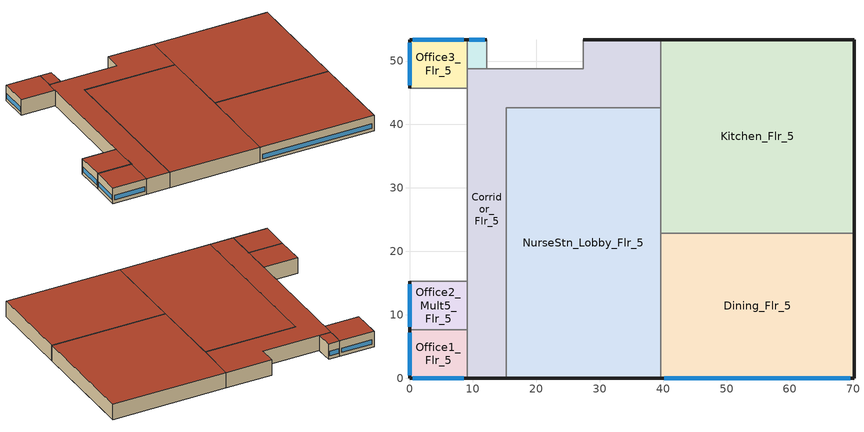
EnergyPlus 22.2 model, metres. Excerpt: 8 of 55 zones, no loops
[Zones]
Corridor_Flr_5
 floor adiabatic (INT-FLOOR-TOPSIDE): 9.14,0 9.14,48.77 27.43,48.77 27.43,53.34 39.62,53.34 39.62,42.67 15.24,42.67 15.24,0 z17.07
 wall outside (Mass Non-res Ext Wall): 39.62,53.34 27.43,53.34 / 9.14,0 15.24,0 z17.07:21.34
 wall to NurseStn_Lobby_Flr_5 (int-walls): 15.24,0 15.24,42.67 z17.07:21.34
 wall to NurseStn_Lobby_Flr_5 (AIR-WALL): 15.24,42.67 39.62,42.67 z17.07:21.34
 wall adiabatic (int-walls): 27.43,53.34 27.43,48.77 9.14,48.77 9.14,0 z17.07:21.34
 wall to Kitchen_Flr_5 (int-walls): 39.62,42.67 39.62,53.34 z17.07:21.34
 roof outside (IEAD Non-res Roof): 9.14,0 15.24,0 15.24,42.67 39.62,42.67 39.62,53.34 27.43,53.34 27.43,48.77 9.14,48.77 z21.34
Dining_Flr_5
 floor adiabatic (INT-FLOOR-TOPSIDE): 39.62,0 39.62,22.86 70.1,22.86 70.1,0 z17.07
 wall outside (Mass Non-res Ext Wall): 39.62,0 70.1,0 70.1,22.86 z17.07:21.34
 wall to Kitchen_Flr_5 (int-walls): 70.1,22.86 39.62,22.86 z17.07:21.34
 wall to NurseStn_Lobby_Flr_5 (int-walls): 39.62,22.86 39.62,0 z17.07:21.34
 window (Window Non-res Fixed): 40.2,0 69.53,0 z17.98:19.2
 roof outside (IEAD Non-res Roof): 39.62,0 70.1,0 70.1,22.86 39.62,22.86 z21.34
Kitchen_Flr_5
 floor adiabatic (INT-FLOOR-TOPSIDE): 70.1,53.34 70.1,22.86 39.62,22.86 39.62,53.34 z17.07
 wall outside (Mass Non-res Ext Wall): 70.1,22.86 70.1,53.34 39.62,53.34 z17.07:21.34
 wall to NurseStn_Lobby_Flr_5 (int-walls): 39.62,42.67 39.62,22.86 z17.07:21.34
 roof outside (IEAD Non-res Roof): 39.62,53.34 39.62,22.86 70.1,22.86 70.1,53.34 z21.34
NurseStn_Lobby_Flr_5
 floor adiabatic (INT-FLOOR-TOPSIDE): 15.24,0 15.24,42.67 39.62,42.67 39.62,0 z17.07
 wall outside (Mass Non-res Ext Wall): 15.24,0 39.62,0 z17.07:21.34
 roof outside (IEAD Non-res Roof): 15.24,0 39.62,0 39.62,42.67 15.24,42.67 z21.34
Office1_Flr_5
 floor adiabatic (INT-FLOOR-TOPSIDE): 9.14,7.62 9.14,0 0,0 0,7.62 z17.07
 wall outside (Mass Non-res Ext Wall): 0,7.62 0,0 9.14,0 z17.07:21.34
 wall adiabatic (int-walls): 9.14,0 9.14,7.62 0,7.62 z17.07:21.34
 window (Window Non-res Fixed): 0.55,0 8.6,0 / 0,7.16 0,0.46 z17.98:19.2
 roof outside (IEAD Non-res Roof): 0,7.62 0,0 9.14,0 9.14,7.62 z21.34
Office2_Mult5_Flr_5
 floor adiabatic (INT-FLOOR-TOPSIDE): 9.14,15.24 9.14,7.62 0,7.62 0,15.24 z17.07
 wall outside (Mass Non-res Ext Wall): 0,15.24 0,7.62 z17.07:21.34
 wall adiabatic (int-walls): 0,7.62 9.14,7.62 9.14,15.24 0,15.24 z17.07:21.34
 window (Window Non-res Fixed): 0,14.78 0,8.08 z17.98:19.2
 roof outside (IEAD Non-res Roof): 0,15.24 0,7.62 9.14,7.62 9.14,15.24 z21.34
Office3_Flr_5
 floor adiabatic (INT-FLOOR-TOPSIDE): 9.14,53.34 9.14,45.72 0,45.72 0,53.34 z17.07
 wall outside (Mass Non-res Ext Wall): 9.14,53.34 0,53.34 0,45.72 z17.07:21.34
 wall adiabatic (int-walls): 0,45.72 9.14,45.72 9.14,53.34 z17.07:21.34
 window (Window Non-res Fixed): 8.6,53.34 0.55,53.34 / 0,52.88 0,46.18 z17.98:19.2
 roof outside (IEAD Non-res Roof): 0,53.34 0,45.72 9.14,45.72 9.14,53.34 z21.34
Office4_Mult6_Flr_5
 floor adiabatic (INT-FLOOR-TOPSIDE): 12.19,53.34 12.19,48.77 9.14,48.77 9.14,53.34 z17.07
 wall outside (Mass Non-res Ext Wall): 12.19,53.34 9.14,53.34 z17.07:21.34
 wall adiabatic (int-walls): 9.14,53.34 9.14,48.77 12.19,48.77 12.19,53.34 z17.07:21.34
 window (Window Non-res Fixed): 11.88,53.34 9.45,53.34 z17.98:19.2
 roof outside (IEAD Non-res Roof): 9.14,53.34 9.14,48.77 12.19,48.77 12.19,53.34 z21.34
[Building]
Ref Bldg Hospital Post1980_v1.3_5.0: North Axis {deg}=0; Terrain=City; Loads Convergence Tolerance Value {W}=0.04; Temperature Convergence Tolerance Value {deltaC}=0.2; Solar Distribution=FullInteriorAndExterior; Maximum Number of Warmup Days=25; Minimum Number of Warmup Days=6
[Site:Location]
USA NV-LAS VEGAS: Latitude {deg}=36.07; Longitude {deg}=-115.17; Time Zone {hr}=-8; Elevation {m}=664
[SizingPeriod:DesignDay] Day of Month=21; Humidity Condition Type=Wetbulb; Barometric Pressure {Pa}=93598; Rain Indicator=No; Snow Indicator=No; Daylight Saving Time Indicator=No; Solar Model Indicator=ASHRAEClearSky
Name | Month | Day Type | Maximum Dry-Bulb Temperature {C} | Daily Dry-Bulb Temperature Range {deltaC} | Wetbulb or DewPoint at Maximum Dry-Bulb {C} | Wind Speed {m/s} | Wind Direction {deg} | Sky Clearness
LAS_VEGAS Ann Htg 99.6% Condns DB | 1 | WinterDesignDay | -1.7 | 0 | -1.7 | 3.1 | 240 | 0
LAS_VEGAS Ann Clg .4% Condns WB=>MDB | 7 | SummerDesignDay | 34.7 | 13.6 | 21.9 | 5.3 | 230 | 1
[Site:WaterMainsTemperature]
Calculation Method=CORRELATION; Annual Average Outdoor Air Temperature {C}=19.48; Maximum Difference In Monthly Average Outdoor Air Temperatures {deltaC}=25.6
[Site:GroundTemperature:BuildingSurface]
18.89, 18.889, 18.895, 20.344, 20.899, 20.929, 20.753, 20.826, 21.013, 20.868, 19.246, 18.923
[Construction]
Mass Non-res Ext Wall: 1IN Stucco, 8IN Concrete HW, Mass NonRes Wall Insulation, 1/2IN Gypsum
IEAD Non-res Roof: Roof Membrane, IEAD NonRes Roof Insulation, Metal Decking
int-walls: 1/2IN Gypsum, 1/2IN Gypsum
INT-FLOOR-TOPSIDE: MAT-CC05 4 HW CONCRETE, CP02 CARPET PAD
Window Non-res Fixed: NonRes Fixed Assembly Window
AIR-WALL: MAT-AIR-WALL
InteriorFurnishings: Std Wood 6inch
[Material] Thermal Absorptance=0.9
Name | Roughness | Thickness {m} | Conductivity {W/m-K} | Density {kg/m3} | Specific Heat {J/kg-K} | Solar Absorptance | Visible Absorptance
Mass NonRes Wall Insulation | MediumRough | 0.00914642 | 0.049 | 265 | 836.8 | 0.7 | 0.7
IEAD NonRes Roof Insulation | MediumRough | 0.16747 | 0.049 | 265 | 836.8 | 0.7 | 0.7
Std Wood 6inch | MediumSmooth | 0.15 | 0.12 | 540 | 1210 | 0.7 | 0.7
1/2IN Gypsum | Smooth | 0.0127 | 0.16 | 784.9 | 830 | 0.92 | 0.92
1IN Stucco | Smooth | 0.0253 | 0.6918 | 1858 | 837 | 0.92 | 0.92
8IN CONCRETE HW | Rough | 0.2032 | 1.311 | 2240 | 836.8 | 0.7 | 0.7
Roof Membrane | VeryRough | 0.0095 | 0.16 | 1121.29 | 1460 | 0.7 | 0.7
Metal Decking | MediumSmooth | 0.0015 | 45.006 | 7680 | 418.4 | 0.7 | 0.3
MAT-CC05 4 HW CONCRETE | Rough | 0.1016 | 1.311 | 2240 | 836.8 | 0.7 | 0.7
[WindowMaterial:SimpleGlazingSystem]
NonRes Fixed Assembly Window: U-Factor {W/m2-K}=6.92716; Solar Heat Gain Coefficient=0.25
[Material:NoMass] Thermal Absorptance=0.9; Solar Absorptance=0.7
Name | Roughness | Thermal Resistance {m2-K/W} | Visible Absorptance
CP02 CARPET PAD | VeryRough | 0.2165 | 0.8
MAT-AIR-WALL | Rough | 0.207949
[Zone] Type=1; Floor Area {m2}=autocalculate; Part of Total Floor Area=Yes
Name | Multiplier
Corridor_Flr_5; Dining_Flr_5; Kitchen_Flr_5; NurseStn_Lobby_Flr_5; Office1_Flr_5; Office3_Flr_5 | 1
Office2_Mult5_Flr_5 | 5
Office4_Mult6_Flr_5 | 6
[People] Number of People Schedule=ADMIN_OCC_SCH; Number of People Calculation Method=Area/Person; Fraction Radiant=0.3; Sensible Heat Fraction=AUTOCALCULATE; Activity Level Schedule=ACTIVITY_SCH; Enable ASHRAE 55 Comfort Warnings=No; Mean Radiant Temperature Calculation Type=ZoneAveraged; Work Efficiency Schedule=WORK_EFF_SCH; Clothing Insulation Calculation Method=ClothingInsulationSchedule; Clothing Insulation Schedule=CLOTHING_SCH; Air Velocity Schedule=AIR_VELO_SCH; Thermal Comfort Model 1 Type=FANGER
Name | Zone or ZoneList or Space or SpaceList | Floor Area per Person {m2/person}
Corridor_Flr_5 People | Corridor_Flr_5 | 92.5926
Dining_Flr_5 People | Dining_Flr_5 | 9.2937
Kitchen_Flr_5 People | Kitchen_Flr_5 | 18.5874
NurseStn_Lobby_Flr_5 People | NurseStn_Lobby_Flr_5 | 69.9301
Office1_Flr_5 People | Office1_Flr_5 | 13.2802
Office2_Mult5_Flr_5 People | Office2_Mult5_Flr_5 | 13.2802
Office3_Flr_5 People | Office3_Flr_5 | 13.2802
Office4_Mult6_Flr_5 People | Office4_Mult6_Flr_5 | 13.2802
[Lights] Schedule=ADMIN_LIGHT_SCH; Design Level Calculation Method=Watts/Area; Return Air Fraction=0; Fraction Radiant=0.7; Fraction Visible=0.2; Fraction Replaceable=1; Return Air Fraction Calculated from Plenum Temperature=No
Name | Zone or ZoneList or Space or SpaceList | Watts per Zone Floor Area {W/m2}
Corridor_Flr_5_Lights | Corridor_Flr_5 | 14.59
Dining_Flr_5_Lights | Dining_Flr_5 | 27.72
Kitchen_Flr_5_Lights | Kitchen_Flr_5 | 15.29
NurseStn_Lobby_Flr_5_Lights | NurseStn_Lobby_Flr_5 | 15.7
Office1_Flr_5_Lights | Office1_Flr_5 | 25.78
Office2_Mult5_Flr_5_Lights | Office2_Mult5_Flr_5 | 25.78
Office3_Flr_5_Lights | Office3_Flr_5 | 25.78
Office4_Mult6_Flr_5_Lights | Office4_Mult6_Flr_5 | 25.78
[ElectricEquipment]
Name | Zone or ZoneList or Space or SpaceList | Schedule | Design Level Calculation Method | Watts per Zone Floor Area {W/m2} | Fraction Latent | Fraction Radiant | Fraction Lost | Design Level {W}
Dining_Flr_5_MiscPlug_Equip | Dining_Flr_5 | ADMIN_EQUIP_SCH | Watts/Area | 10.76 | 0 | 0.5 | 0
Kitchen_Flr_5_ExhFan_Equip | Kitchen_Flr_5 | Kitchen_Exhaust_SCH | EquipmentLevel |  | 0 | 0 | 1 | 925
Kitchen_Flr_5_MiscElec_Equip | Kitchen_Flr_5 | Kitchen_Elec_Equip_SCH | Watts/Area | 80.7 | 0.2 | 0.5 | 0.1
NurseStn_Lobby_Flr_5_MiscPlug_Equip | NurseStn_Lobby_Flr_5 | ADMIN_EQUIP_SCH | Watts/Area | 11.19 | 0 | 0.5 | 0
Office1_Flr_5_MiscPlug_Equip | Office1_Flr_5 | ADMIN_EQUIP_SCH | Watts/Area | 10.76 | 0 | 0.5 | 0
Office2_Mult5_Flr_5_MiscPlug_Equip | Office2_Mult5_Flr_5 | ADMIN_EQUIP_SCH | Watts/Area | 10.76 | 0 | 0.5 | 0
Office3_Flr_5_MiscPlug_Equip | Office3_Flr_5 | ADMIN_EQUIP_SCH | Watts/Area | 10.76 | 0 | 0.5 | 0
Office4_Mult6_Flr_5_MiscPlug_Equip | Office4_Mult6_Flr_5 | ADMIN_EQUIP_SCH | Watts/Area | 10.76 | 0 | 0.5 | 0
[GasEquipment]
Kitchen_Flr_5_MiscGas_Equip: Zone or ZoneList or Space or SpaceList=Kitchen_Flr_5; Schedule=Kitchen_Gas_Equip_SCH; Design Level Calculation Method=Watts/Area; Power per Zone Floor Area {W/m2}=304.87; Fraction Latent=0.1; Fraction Radiant=0.2; Fraction Lost=0.7
[Exterior:Lights]
Exterior Facade Lighting: Schedule=ALWAYS_ON; Design Level {W}=20829; Control Option=AstronomicalClock
[Exterior:FuelEquipment]
Elevators: Fuel Use Type=Electricity; Schedule=BLDG_ELEVATORS; Design Level {W}=162963
[ZoneInfiltration:DesignFlowRate] Schedule=INFIL_QUARTER_ON_SCH; Design Flow Rate Calculation Method=Flow/ExteriorWallArea; Flow Rate per Exterior Surface Area {m3/s-m2}=0.001133; Constant Term Coefficient=1; Temperature Term Coefficient=0; Velocity Term Coefficient=0; Velocity Squared Term Coefficient=0
Name | Zone or ZoneList or Space or SpaceList
Corridor_Flr_5_Infiltration | Corridor_Flr_5
Dining_Flr_5_Infiltration | Dining_Flr_5
Kitchen_Flr_5_Infiltration | Kitchen_Flr_5
NurseStn_Lobby_Flr_5_Infiltration | NurseStn_Lobby_Flr_5
Office1_Flr_5_Infiltration | Office1_Flr_5
Office2_Mult5_Flr_5_Infiltration | Office2_Mult5_Flr_5
Office3_Flr_5_Infiltration | Office3_Flr_5
Office4_Mult6_Flr_5_Infiltration | Office4_Mult6_Flr_5
[InternalMass] Construction=InteriorFurnishings
Name | Zone or ZoneList | Surface Area {m2}
Corridor_Flr_5 Internal Mass | Corridor_Flr_5 | 1003.35
Dining_Flr_5 Internal Mass | Dining_Flr_5 | 1393.55
Kitchen_Flr_5 Internal Mass | Kitchen_Flr_5 | 1858.06
NurseStn_Lobby_Flr_5 Internal Mass | NurseStn_Lobby_Flr_5 | 2081.03
Office1_Flr_5 Internal Mass | Office1_Flr_5 | 139.3911
Office2_Mult5_Flr_5 Internal Mass | Office2_Mult5_Flr_5 | 139.3546
Office3_Flr_5 Internal Mass | Office3_Flr_5 | 139.3546
Office4_Mult6_Flr_5 Internal Mass | Office4_Mult6_Flr_5 | 27.8709
[ZoneMixing]
Kitchen_Flr_5 Exhaust Fanmixing_0: Zone or Space=Kitchen_Flr_5; Schedule=HVACOperationSchd; Design Flow Rate Calculation Method=Flow/Zone; Design Flow Rate {m3/s}=0.74997; Source Zone or Space=Dining_Flr_5; Delta Temperature {deltaC}=0
[Schedule:Compact]
ALWAYS_ON; HVACOperationSchd: Through: 12/31, For: AllDays, Until: 24:00, 1
Kitchen_Exhaust_SCH: Through: 12/31, For: Weekdays, Until: 05:00, 0, Until: 18:00, 1, Until: 24:00, 0, For: SummerDesignDay, Until: 05:00, 0, Until: 18:00, 1, Until: 24:00, 0, For: WinterDesignDay, Until: 07:00, 0, Until: 15:00, 1, Until: 24:00, 0, For: Saturdays, Until: 07:00, 0, Until: 15:00, 1, Until: 24:00, 0, For: AllOtherDays, Until: 24:00, 0
ADMIN_EQUIP_SCH: Through: 12/31, For: Weekdays, Until: 04:00, 0.3, Until: 06:00, 0.5, Until: 18:00, 1, Until: 20:00, 0.5, Until: 24:00, 0.3, For: SummerDesignDay, Until: 04:00, 0.3, Until: 06:00, 0.5, Until: 18:00, 1, Until: 20:00, 0.5, Until: 24:00, 0.3, For: WinterDesignDay, Until: 24:00, 0.3, For: Saturday, Until: 07:00, 0.3, Until: 09:00, 0.5, Until: 15:00, 0.8, Until: 20:00, 0.5, Until: 24:00, 0.3, For: AllOtherDays, Until: 08:00, 0.3, Until: 17:00, 0.5, Until: 24:00, 0.3
ADMIN_LIGHT_SCH: Through: 12/31, For: Weekdays, Until: 04:00, 0.1, Until: 06:00, 0.3, Until: 07:00, 0.6, Until: 18:00, 0.9, Until: 20:00, 0.6, Until: 22:00, 0.3, Until: 24:00, 0.1, For: SummerDesignDay, Until: 04:00, 0.1, Until: 06:00, 0.3, Until: 07:00, 0.6, Until: 18:00, 0.9, Until: 20:00, 0.6, Until: 22:00, 0.3, Until: 24:00, 0.1, For: WinterDesignDay, Until: 07:00, 0.1, Until: 09:00, 0.3, Until: 15:00, 0.4, Until: 20:00, 0.3, Until: 24:00, 0.1, For: Saturday, Until: 07:00, 0.1, Until: 09:00, 0.3, Until: 15:00, 0.4, Until: 20:00, 0.3, Until: 24:00, 0.1, For: AllOtherDays, Until: 08:00, 0.05, Until: 17:00, 0.1, Until: 24:00, 0.05
ADMIN_OCC_SCH: Through: 12/31, For: Weekdays, Until: 04:00, 0.05, Until: 06:00, 0.2, Until: 07:00, 0.5, Until: 18:00, 0.9, Until: 20:00, 0.5, Until: 22:00, 0.2, Until: 24:00, 0.05, For: SummerDesignDay, Until: 04:00, 0.05, Until: 06:00, 0.2, Until: 07:00, 0.5, Until: 18:00, 0.9, Until: 20:00, 0.5, Until: 22:00, 0.2, Until: 24:00, 0.05, For: WinterDesignDay, Until: 07:00, 0.05, Until: 09:00, 0.2, Until: 15:00, 0.3, Until: 20:00, 0.2, Until: 24:00, 0.05, For: Saturday, Until: 07:00, 0.05, Until: 09:00, 0.2, Until: 15:00, 0.3, Until: 20:00, 0.2, Until: 24:00, 0.05, For: Sunday Holidays AllOtherDays, Until: 08:00, 0, Until: 17:00, 0.05, Until: 24:00, 0
BLDG_ELEVATORS: Through: 12/31, For: Weekdays SummerDesignDay, Until: 07:00, 0.2, Until: 08:00, 0.5, Until: 09:00, 0.75, Until: 10:00, 1, Until: 11:00, 1, Until: 12:00, 1, Until: 13:00, 0.75, Until: 14:00, 1, Until: 15:00, 1, Until: 16:00, 1, Until: 17:00, 1, Until: 18:00, 1, Until: 19:00, 0.52, Until: 20:00, 0.52, Until: 21:00, 0.52, Until: 22:00, 0.28, Until: 24:00, 0.2, For: Saturday WinterDesignDay, Until: 07:00, 0.2, Until: 08:00, 0.4, Until: 09:00, 0.46, Until: 10:00, 0.7, Until: 11:00, 0.7, Until: 12:00, 0.7, Until: 13:00, 0.51, Until: 14:00, 0.51, Until: 15:00, 0.51, Until: 16:00, 0.51, Until: 17:00, 0.51, Until: 18:00, 0.25, Until: 24:00, 0.2, For: AllOtherDays, Until: 08:00, 0.2, Until: 16:00, 0.4, Until: 24:00, 0.2
INFIL_QUARTER_ON_SCH: Through: 12/31, For: Weekdays, Until: 24:00, 0.25, For: Saturday, Until: 24:00, 0.25, For: SummerDesignDay WinterDesignDay, Until: 24:00, 1, For: AllOtherDays, Until: 24:00, 0.25
Kitchen_Elec_Equip_SCH: Through: 12/31, For: Weekday, Until: 06:00, 0.1, Until: 07:00, 0.25, Until: 09:00, 0.35, Until: 10:00, 0.25, Until: 13:00, 0.35, Until: 16:00, 0.25, Until: 19:00, 0.35, Until: 24:00, 0.25, For: Saturday, Until: 06:00, 0.1, Until: 07:00, 0.25, Until: 09:00, 0.35, Until: 10:00, 0.25, Until: 13:00, 0.35, Until: 16:00, 0.25, Until: 19:00, 0.35, Until: 24:00, 0.25, For: SummerDesignDay, Until: 24:00, 0.35, For: WinterDesignDay, Until: 24:00, 0, For: AllOtherDays, Until: 06:00, 0.1, Until: 07:00, 0.25, Until: 09:00, 0.35, Until: 10:00, 0.25, Until: 13:00, 0.35, Until: 16:00, 0.25, Until: 19:00, 0.35, Until: 24:00, 0.25
Kitchen_Gas_Equip_SCH: Through: 12/31, For: Weekdays Saturday, Until: 05:00, 0.02, Until: 06:00, 0.05, Until: 07:00, 0.1, Until: 08:00, 0.15, Until: 09:00, 0.2, Until: 10:00, 0.15, Until: 13:00, 0.25, Until: 14:00, 0.2, Until: 15:00, 0.15, Until: 16:00, 0.2, Until: 19:00, 0.3, Until: 21:00, 0.2, Until: 22:00, 0.15, Until: 23:00, 0.1, Until: 24:00, 0.05, For: SummerDesignDay, Until: 24:00, 0.25, For: WinterDesignDay, Until: 24:00, 0, For: AllOtherDays, Until: 05:00, 0.02, Until: 06:00, 0.05, Until: 07:00, 0.1, Until: 08:00, 0.15, Until: 09:00, 0.2, Until: 10:00, 0.15, Until: 13:00, 0.25, Until: 14:00, 0.2, Until: 15:00, 0.15, Until: 16:00, 0.2, Until: 19:00, 0.3, Until: 21:00, 0.2, Until: 22:00, 0.15, Until: 23:00, 0.1, Until: 24:00, 0.05
WORK_EFF_SCH: Through: 12/31, For: AllDays, Until: 24:00, 0
CLOTHING_SCH: Through: 04/30, For: AllDays, Until: 24:00, 1, Through: 09/30, For: AllDays, Until: 24:00, 0.5, Through: 12/31, For: AllDays, Until: 24:00, 1
ACTIVITY_SCH: Through: 12/31, For: AllDays, Until: 24:00, 120
AIR_VELO_SCH: Through: 12/31, For: AllDays, Until: 24:00, 0.2
